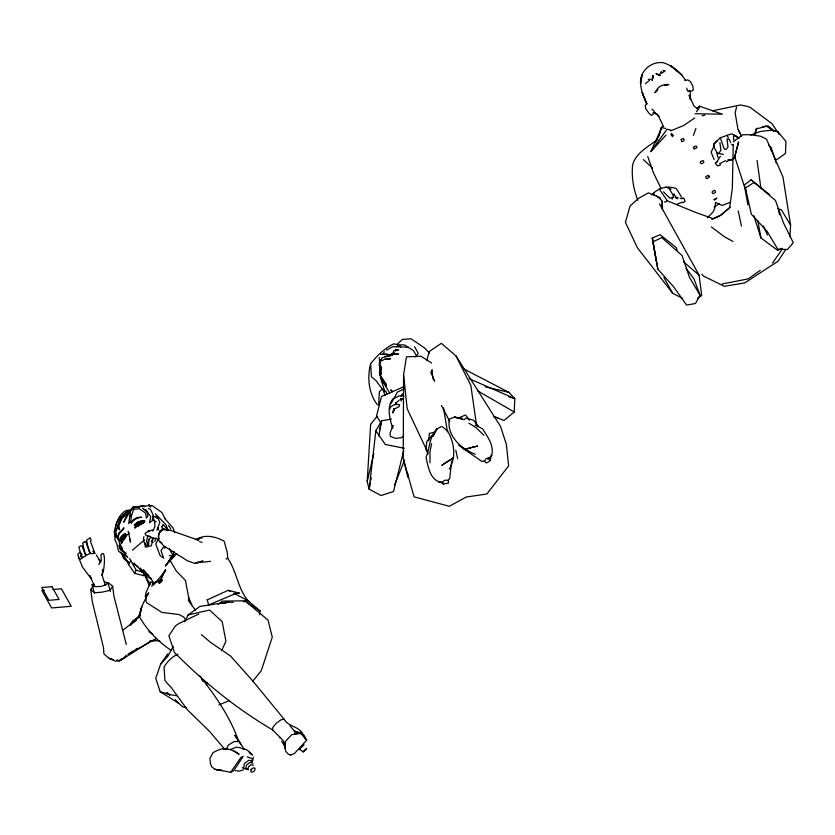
<?xml version="1.0" encoding="UTF-8"?>
<svg xmlns="http://www.w3.org/2000/svg" width="835" height="835" viewBox="0 0 835 835"><rect width="100%" height="100%" fill="white"/><g stroke="black" fill="none" stroke-linecap="round" stroke-linejoin="round"><path stroke-width="1.25" d="M378.641 404.996L379.393 391.772L382.305 389.006L386.114 391.657L386.782 394.068M431.58 363.027L420.923 356.211L406.478 356.869L403.576 374.79L403.221 458.54L414.087 496.835L449.293 506.292L466.201 497.034L486.857 494.007L508.64 465.836L506.344 444.293L500.562 426.508L455.941 355.835L441.318 343.31L429.19 351.618L426.8 360.386M147.795 594.217C144.434 601.43 139.581 608.684 139.476 616.908C147.273 630.394 158.076 641.541 171.112 650.402M733.245 144.382L732.337 188.491L729.613 207.696L720.553 215.388L711.827 219.417M395.769 404.672L395.79 402.72L396.249 403.618M102.621 569.376L102.194 575.524L105.356 585.45M662.019 208.239L662.207 200.88L662.531 209.783M380.082 365.323L380.008 368.141L380.28 366.074M115.136 533.419L114.875 539.64L116.963 544.399L118.445 551.069L122.964 554.565L126.168 553.271L120.146 548.919L119.28 541.873L115.407 534.223M494.424 416.602L504.006 420.516L514.214 411.989L514.798 398.619L508.912 392.356L464.291 369.174M115.574 530.747L115.867 524.964M381.209 369.55L380.927 374.842L381.136 372.483M289.839 725.939L290.684 725.594L290.486 726.283L294.379 731.095L303.418 734.466L306.685 740.175L294.285 753.671L290.403 754.976L288.252 754.057L285.852 751.5L283.524 740.937L272.586 729.873L272.721 727.535L276.176 723.36L280.842 719.885L284.036 719.112C288.315 727.222 300.423 726.199 303.23 735.259M403.733 450.723L393.525 491.481L381.01 495.541L369.154 489.206L367.202 481.513L370.646 424.41L377.002 416.31M789.889 236.67L790.599 225.158L782.979 177.02L766.447 139.038L760.549 136.199L750.456 134.738L742.774 134.706L733.276 141.783M141.459 522.032L141.553 520.716L140.645 522.783L141.313 522.021M121.065 539.316L122.056 538.69L121.148 539.848L120 539.796L121.941 539.003L119.906 538.961L121.075 539.191M169.526 560.995L174.473 555.171L171.791 556.496L168.555 561.84L169.87 560.118L176.352 571.077L185.453 580.44L188.7 597.578L188.449 600.626L195.484 610.26M428.731 441.005L429.378 433.417L435.306 432.092M653.252 112.495L653.085 114.531L651.342 115.366L648.722 112.913L645.768 108.769L645.225 105.659L646.676 103.561C642.773 94.605 638.086 84.304 642.292 74.566L640.518 83.677C639.631 71.152 650.966 61.07 663.293 62.708C672.519 65.673 680.609 72.186 685.598 80.452M432.154 369.508L431.758 374.143L434.722 381.261M162.209 526.687L162.929 524.39L167.084 529.035L166.927 530.799M381.344 370.114L381.553 367.755M139.445 522.491L139.069 523.378L139.069 521.238L139.288 522.533M490.469 459.876L489.122 457.674L486.179 458.665L484.363 461.024L486.252 462.966L488.809 461.724L490.469 459.876L490.792 456.599L491.731 455.305C494.122 445.201 487.609 436.851 482.567 428.814L475.251 425.151M123.371 539.65L121.722 541.602L122.63 536.915L124.582 535.287L126.826 535.058L122.63 537.082L121.722 541.602L122.63 537.082L124.415 535.214L126.826 535.058L121.941 541.623L121.847 542.719M121.722 541.602L122.119 538.084L124.885 535.465M391.354 419.118L381.605 420.767L375.833 430.829L369.154 489.206L370.312 482.87M451.631 461.264L449.71 478.549L448.353 480.031M428.157 454.063L425.933 449.032L426.873 441.277L432.133 435.473M694.95 113.737L722.39 114.186L699.417 106.149L699.219 107.757L696.547 111.713M398.138 344.719L393.765 343.832C384.497 348.268 376.929 355.814 370.604 363.799C367.003 377.608 368.663 393.295 377.399 404.798M121.858 541.758L121.67 543.084L122.129 541.028L125.834 536.623L123.674 538.992L125.553 537.385M123.59 554.398L128.569 564.523L134.748 573.405L143.777 575.659L144.246 572.466L136.157 570.242L129.582 558.438M734.643 156.573L734.382 158.368L738.599 141.898L734.643 156.573L745.937 190.996M134.184 508.16L131.753 514.548L130.646 521.019L128.684 523.514L130.657 510.456M392.888 426.361L392.586 428.355C390.008 418.554 386.208 407.772 392.93 398.775L399.14 395.936L403.368 395.592L403.952 396.249M251.773 762.146L252.327 758.597L247.233 756.917M259.455 614.664L260.071 610.917L248.172 600.783L233.727 593.215M395.905 404.735L396.218 402.929L399.088 400.236M253.329 757.157L252.556 761.468L248.966 760.205L244.446 763.566L243.538 768.116M430.912 373.318L431.351 370.917M370.771 480.334L371.231 477.797M378.839 435.974L381.605 420.767L379.507 429.618M755.164 134.518L756.343 128.193M380.29 369.947L379.612 373.621L381.637 379.434L389.715 393.055M652.469 78.521L652.114 80.421L652.605 75.912L652.646 77.571M101.661 574.971C104.104 575.117 106.703 547.186 101.035 554.774L101.244 560.88L98.854 564.429M431.611 443.583L429.962 451.787L430.025 462.83M247.859 769.599L248.486 766.78L251.241 764.662L253.36 765.361M251.262 769.452L250.761 771.676L252.441 772.239L254.623 770.559L255.124 768.336L253.443 767.772L250.897 769.599M379.862 369.227L380.374 367.024M367.202 481.513L373.798 453.666M380.311 368.757L379.612 373.621L379.967 366.45L379.716 372.681L379.643 370.813M736.553 107.141L735.134 112.882L738.015 129.571L741.616 136.209M173.085 554.962L174.108 551.298M154.819 541.633L155.884 537.917M379.111 365.417L380.342 361.158M661.424 127.285L658.846 136.074L661.424 127.285L663.554 126.325M140.437 524.296L144.152 520.863L142.336 522.407L143.401 522.752L141.71 523.086L136.763 526.614L144.288 522.188L142.712 522.522L134.748 527.929L135.959 524.756L135.218 527.887L136.199 525.319L138.213 523.482L143.307 522.449M140.562 522.199L139.998 523.023L140.374 520.915L140.395 522.219M394.141 409.213L392.888 412.96L393.828 408.513L393.473 411.227L393.943 409.233L399.078 406.645L399.579 404.777L395.435 404.192L390.947 406.541L389.83 408.952M121.399 541.445L121.722 540.475L120.699 541.811L121.513 541.497M656.529 91.328L655.955 90.848L655.078 92.57L656.529 91.328C657.698 85.681 663.867 84.481 668.762 84.46L666.309 85.086M142.096 522.136L142.524 520.873L141.042 522.72L141.971 522.094M207.132 599.937L228.174 590.303L239.572 593.174L236.148 593.007M167.699 653.889L160.581 664.263L155.748 678.354L160.226 691.808L178.867 703.331L175.183 700.012M121.357 538.565L122.401 538.158L120.261 537.98L121.399 538.429M693.457 135.374L695.899 128.465M380.405 368.517L381.198 366.377M393.045 425.37L389.997 433.198L390.467 436.392L395.331 438.312L401.155 437.822L403.618 435.839M379.612 364.634L381.209 360.459M449.293 469.019C456.369 457.225 454.344 442.759 447.79 431.246L442.717 426.925L441.266 426.612L436.893 428.939L432.874 436.319L436.893 428.939C429.221 436.715 429.889 447.894 426.059 457.392C428.167 466.942 430.223 481.179 442.174 482.421M672.102 199.2L674.189 193.877M714.144 145.833L711.107 152.137L714.175 159.662M142.795 522.105L143.296 520.863L141.699 522.637L142.681 522.052M394.496 485.02L404.693 459.981M153.316 537.73L151.302 545.913L148.713 546.173L148.661 539.159M754.318 134.341L756.677 128.83L768.033 125.887L774.911 131.398M150.801 582.131L145.958 592.662L145.29 596.555L148.64 592.86L145.843 597.474L146.302 602.484L161.875 612.389L179.045 614.539L183.794 617.096L185.777 620.29M666.048 135.093L650.82 151.584L661.779 127.671L665.787 128.433M392.012 355L393.963 350.606L398.89 349.99M134.748 573.405L136.157 570.242M206.328 685.159L207.393 682.779M221.672 650.674L225.909 641.165L222.173 621.668L209.543 610.03L188.157 614.936L184.577 621.824M402.501 394.13L401.134 396.521M152.753 531.196L154.893 526.551L154.632 521.698L153.003 517.293M226.233 749.444L228.247 745.175L233.873 741.678L239.123 741.386L243.977 748.964M158.013 539.504L155.801 544.107L160.09 555.557L163.66 558.187L160.998 550.651L163.817 546.581M151.751 586.243L153.452 582.82L150.54 582.089M659.88 74.315L661.341 71.445M716.754 162.021L720.396 156.26M157.742 538.972L151.5 537.865L149.569 536.227L147.962 535.976L146.49 540.725C149.715 551.016 141.564 542.426 143.933 536.613M645.549 83.636L649.62 80.243M381.344 358.883L379.466 362.421L379.549 364.78M164.662 548.292L165.518 546.685M686.13 268.473L693.937 278.817L700.001 295.11L695.482 303.522L686.547 305.057L673.824 287.01L657.834 269.131L652.302 237.923L660.172 234.739L676.287 247.64L677.081 250.114M198.208 540.663L199.805 537.709C208.03 534.598 216.703 537.239 224.135 541.143L227.277 552.446L227.725 558.281C237.088 571.839 237.714 589.28 248.966 601.868M655.465 142.274L658.283 137.107M173.315 646.394L167.887 656.112L160.581 664.263M128.569 564.523L130.719 560.765M135.353 525.466L135.98 525.476L134.195 524.766L135.427 525.351M156.855 530.204L159.85 522.407L157.648 517.439L152.596 516.197M121.785 537.667L122.881 537.427L120.762 536.936L121.868 537.542M383.098 353.957L384.403 351.765M379.946 361.659L382.273 357.735L392.492 355.084L384.925 356.587M116.211 523.305L120.355 516.427M121.858 541.832L123.924 539.066L121.941 542.239L122.338 541.049M393.358 399.527L397.366 392.116L403.973 388.985M121.649 541.915L121.513 543.021L121.399 542.312M490.354 457.413L491.731 455.305L488.005 459.584M785.725 249.54L778.116 261.198L744.757 282.919L724.321 286.311L703.341 275.967L701.838 274.193M113.32 659.64L109.249 658.418L103.957 653.972L103.457 647.449L92.32 601.722L90.775 589.656L92.81 586.556M106.692 583.049L108.957 583.143L112.652 586.274L109.938 590.387L101.891 592.182L94.459 592.777L90.775 589.656M151.292 541.456L152.502 539.64M392.878 400.299L390.373 403.629L391.824 402.355M165.549 570.733L153.431 585.095M176.78 553.501L165.413 565.848L171.791 556.496M230.721 772.291L240.762 757.627L243.235 756.28L233.821 770.632L230.721 772.291L215.044 769.338L211.662 766.76L210.357 763.211L209.95 758.316L213.061 752.554L218.394 750.007L222.903 748.609L230.429 749.527M772.532 263.046L782.124 249.341M415.6 357.025L418.21 353.309L414.619 346.713M650.82 151.584L667.061 129.227L670.829 130.103M135.103 564.283L134.759 564.773L134.059 562.821M122.557 630.394L136.783 619.612L130.312 625.217C131.325 620.061 137.869 619.33 139.497 614.32M121.43 540.913L122.077 540.036L120.47 541.132L121.513 540.997M122.411 536.915L123.413 536.863L121.524 535.986L122.505 536.78M655.078 92.57L656.947 90.096M718.904 153.014L720.908 150.383L719.895 142.576M302.959 751.824L306.716 748.379L303.408 751.97L299.306 749.266L304.034 744.914M657.072 90.337L657.813 89.397M396.98 344.615L402.293 339.427L411.091 338.791L424.806 348.143L429.461 353.111M252.483 681.579L261.261 670.682L272.273 637.147L268.056 620.123L245.772 601.461L243.256 601.628M392.961 354.343L394.391 352.6M165.413 565.848L167.052 563.907M697.016 108.529L699.417 106.149M132.212 507.816L126.346 516.009L123.695 522.292L129.435 512.387L134.018 507.085M150.791 536.728L148.265 541.424L147.68 546.727L145.3 547.144L145.029 542.938M126.148 655.298L123.476 658.293L119.248 660.725L115.387 661.174L109.249 658.418L111.754 658.992M143.067 522.292L144.966 521.103L142.91 522.125L143.724 522.553L143.077 522.345M136.303 524.443L135.301 523.576L136.408 524.338M105.012 582.016L107.903 582.747L106.076 584.761L100.847 586.473L95.127 586.619L92.048 584.75L94.407 584.093M739.006 138.025L731.721 133.767L720.302 137.754L713.56 144.413L714.77 148.62L717.056 152.628M713.56 144.413L717.265 140.583M732.128 159.767L728.141 159.84L732.128 159.767L733.861 157.982M707.297 217.82L713.173 211.86L714.843 207.873L715.522 202.362L722.16 205.462L730.51 202.216M120.981 540.339L121.785 539.556L119.916 540.443L121.033 540.443M129.519 509.945C121.294 515.091 118.622 523.691 115.762 532.198L117.359 537.98L115.24 536.404L114.124 531.968C116.253 523.889 117.996 515.091 126.012 510.54L128.35 510.143M218.311 604.477L222.026 601.116L248.172 600.783M714.144 207.163L719.269 203.573M651.749 194.91C657.907 187.938 667.624 185.151 676.371 188.679L681.287 196.632M129.613 516.364L131.753 514.548M730.27 207.184L720.553 215.388L713.173 218.686L695.127 212.236L666.497 200.473M144.445 539.901L132.431 550.182M463.895 419.817L465.846 418.199L473.414 420.141L478.518 426.309M725.469 160.623L719.676 163.775M137.337 523.639L137.994 524.025L136.491 522.637L137.462 523.545M717.547 161.301L715.23 163.138L717.568 165.935L720.762 164.86M122.202 658.397L119.248 660.725L116.879 660.287M769.62 194.628L751.082 179.869L744.371 184.942L747.889 204.982M123.215 536.091L124.018 536.435L122.651 534.88L123.35 535.997M401.614 395.205L403.597 393.755M657.729 139.32C648.565 146.616 635.748 152.763 632.627 165.006C631.375 176.947 633.483 189.18 637.856 200.306M188.157 614.936L199.899 606.419L229.207 601.941L224.323 603.235M760.236 270.331L748.243 278.88L722.202 283.983M143.777 575.659L145.822 574.209L144.246 572.466M694.678 117.996L683.531 125.584L670.641 130.834M148.265 531.582L152.346 529.933M133.203 651.018L127.953 654.442L156.636 638.316M135.301 649.64L137.399 648.273M395.425 350.971L397.836 349.781L395.56 349.708M753.671 182.698L745.436 188L751.343 214.188L767.01 231.243L777.719 249.091L787.468 249.519L793.25 242.682L783.512 222.914L775.475 200.463L751.082 179.869M142.493 522.71L143.067 522.961L142.545 522.668M132.859 620.99L139.476 616.908L141.71 606.815L139.476 616.908L136.105 618.975M386.459 350.189L392.68 346.723L408.221 347.183M697.559 298.095L701.703 295.684L699.125 275.185L659.566 203.938M137.556 526.207L141.783 523.524M661.341 73.271L664.493 71.497M682.08 202.154L676.507 204.471M124.154 535.36L123.768 534.035L124.29 535.287M782.009 248.245L777.771 250.479L760.946 237.944L753.838 215.701M229.615 700.481L218.947 704.917M682.539 202.79L685.044 201.475L683.802 197.958L681.13 198.25M652.928 241.837L661.8 237.589L682.101 255.593L689.449 277.262L700.001 295.11M198.803 614.007L178.826 623.578L175.277 626.041L168.91 635.748L174.379 652.354C203.834 682.153 236.368 708.623 272.586 729.873M226.014 559.085L227.725 558.281M726.147 161.792L730.406 159.798M138.182 507.482L142.535 505.509L144.799 506.657M290.403 754.976L291.154 754.642M382.273 360.449L383.87 359.749M404.046 386.647L381.543 396.458L376.543 415.955L381.136 423.209M195.296 539.65L199.805 537.709L201.851 538.272M138.359 522.992L137.921 521.781L138.38 523.764L138.516 522.929M177.918 654.275C172.052 656.498 167.271 661.79 164.067 666.904L164.912 680.191L166.906 682.957L170.998 687.226L187.395 709.76L209.564 731.439L224.344 748.776M458.895 417.782L465.544 415.016L469.458 420.151M237.798 592.662L208.604 604.968L207.237 599.645M396.5 346.556L400.696 344.834L404.558 344.98L413.346 350.491L415.893 354.791M384.643 359.248L390.331 358.351M230.491 749.496L236.368 747.189L240.699 747.805L243.695 749.475M392.45 353.998L389.392 355.188L387.022 354.938M750.561 135.02L760.361 131.481L771.269 130.197L777.99 131.794L785.965 141.501L785.474 153.431L777.834 158.984L775.485 159.537M384.851 354.624L385.77 354.291M125.292 534.734L125.135 533.325L125.396 535.214L125.438 534.682M243.57 769.797L239.551 771.07L235.533 770.663M124.582 535.287L127.567 534.348M147.503 531.29L149.736 530.611L145.029 533.356L146.177 535.642L147.962 535.976M128.11 511.197L130.343 510.54M388.745 354.979L391.865 354.092L398.577 354.113L392.126 354.071M391.354 354.677L389.392 355.188L391.229 355.146M702.089 115.794L704.823 115.136M195.651 562.759L202.947 561.026L197.206 562.884M762.522 126.816L766.227 125.991M664.493 85.347L666.946 85.16L665.547 84.867M149.298 641.29L155.164 640.09M684.94 80.473L687.831 79.889L690.639 81.82L692.831 86.245L693.311 89.982L691.745 91.182L689.115 90.848M712.495 110.784L740.488 104.991L747.283 106.337L750.373 107.569L771.957 123.643L779.107 134.268M223.456 749.392L226.65 748.797M664.326 202.007L666.361 201.684L666.862 200.066L659.243 188.96M673 197.613L669.753 198.104L663.501 191.82M210.535 561.318L195.641 562.947M229.207 601.941L220.67 603.11L225.69 602.786M134.8 509.225L139.288 508.672L145.645 513.181L146.323 518.128L147.899 516.239L147.284 512.471L142.555 508.066M483.935 461.118L481.764 461.379C467.871 451.338 446.715 440.358 449.188 420.015L449.888 418.794L454.553 417.135L462.694 419.16L454.553 417.135L462.287 418.314M169.432 555.745L174.473 555.171M143.411 506.01L132.755 507.158L151.928 505.478L161.927 512.533L165.382 519.266M94.866 553.302L91.182 553.688L89.648 551.862L87.633 545.766L86.579 540.276L90.076 537.73L91.182 539.932L90.399 541.111L94.866 553.302L92.842 551.152M380.551 354.311L386.939 353.998L389.006 355.386M44.307 590.272L41.854 590.481L51.624 607.953L71.205 606.273L61.446 588.8L52.876 589.531M230.71 602.452L233.215 602.285M384.664 359.394L390.154 359.217L388.442 359.092M159.829 640.789L151.218 640.894L121.179 660.057L119.248 660.725L116.754 660.141M675.296 197.791L678.03 197.759M443.343 484.06L448.447 483.037L448.343 480.344L445.399 480.104L442.665 481.607L443.343 484.06L440.41 482.066L438.49 481.816L440.89 481.889M648.315 79.304L650.465 79.335M222.903 748.609L227.485 748.724M284.265 743.004L284.975 743.035L286.019 740.781L291.697 734.716L299.233 733.485L295.173 733.694L294.379 731.095L300.84 733.193L299.629 732.18L301.957 734.581M662.948 70.599L665.213 70.808M143.495 509.392L145.812 509.642L150.707 516.552L149.517 522.658L152.732 520.403L153.473 515.759L150.467 509.267L148.223 508.63M216.536 769.693L222.267 770.507L215.044 769.338M177.114 695.743L170.862 694.824L160.226 691.808M493.829 417.135L497.639 417.771M717.422 153.296L723.402 154.36M404.349 448.249L385.342 444.481L375.833 430.829M689.366 91.37L687.529 90.984L686.704 88.176M485.198 386.855L508.912 392.356M772.719 130.5L777.99 131.794M729.498 139.497L727.024 138.881L727.974 147.137L725.97 149.475L724.269 149.079L720.302 137.754M680.055 198.271L682.08 198.772M186.309 707.756L182.594 706.796L175.204 700.085M199.596 541.675L201.966 542.343M400.518 398.639L402.585 399.224L400.623 398.619M777.74 208.76L781.393 209.846L790.599 225.158M508.588 396.729L514.798 398.619L469.134 378.652M252.932 763.305L250.082 762.365L246.471 765.09L245.699 768.753L248.548 769.693M242.317 767.73L247.15 769.306M198.208 540.12L170.152 530.267L163.284 529.494L158.556 533.732L158.733 540.516L163.723 545.85L187.624 560.89L195.16 563.521M299.306 749.266L299.869 749.454M230.804 749.913L235.24 751.469L239.144 754.308L233.946 751.281M151.302 578.457L146.845 576.797L140.259 567.946M244.3 748.985L247.243 750.08L252.556 755.278M144.382 574.062L148.86 575.785M665.798 187.05L671.142 189.127M737.054 136.596L734.111 135.395L733.433 136.971L733.871 140.071M660.495 197.937L648.482 192.843L638.431 198.396L630.039 206.057L625.425 222.35L637.356 247.703L672.655 293.262L682.592 298.356M167.157 530.131L163.336 528.482L159.683 531.311L158.326 536.947L159.026 539.003M160.07 542.092L161.98 542.917M475.24 454.271L464.343 449.418L458.937 445.139L464.03 448.447M731.637 144.309L732.973 144.998M124.425 555.087L126.701 556.256M228.174 590.303L230.397 591.462M732.921 241.461L724.102 236.535L711.42 226.995M663.094 125.688L659.118 117.317L657.135 114.426L654.055 112.673L654.264 111.253L651.916 109.155M140.677 569.366L148.432 575.106M477.735 390.905L514.214 411.989M152.189 519.349L156.145 521.812M734.059 135.124L738.985 138.224M468.915 423.147L476.002 427.593L483.966 435.317M246.252 601.983L260.071 610.917M462.861 447.706L468.101 451.088L466.066 449.762M698.206 108.978L694.062 106.275L689.125 95.138L690.482 99.709L690.201 91.119M767.25 126.659L774.379 131.345M657.135 114.426L654.525 112.652L659.118 116.138M148.891 631.615L152.826 634.318M134.518 564.178L137.587 566.464L142.555 572.737M656.717 195.985L661.55 200.296M80.317 556.131L82.467 557.884L80.223 559.314L78.688 557.717L77.759 554.534L79.763 552.259L82.039 554.19M134.007 563.74L137.817 566.955M201.412 634.642L210.326 642.209L230.45 655.966L251.93 679.972L284.036 719.112M683.447 261.741L699.125 275.185M302.166 734.873L305.297 738.787L304.765 737.013L300.057 732.786L301.466 734.184M643.347 159.6L652.469 168.075M284.975 746.417L281.541 741.209M150.154 506.928L148.954 504.872L150.801 506.699M392.335 391.438L390.759 389.841L392.502 391.772M148.954 504.872L150.697 506.657M155.31 513.765L165.915 524.693L168.284 530.684M306.685 740.175L304.858 738.223L305.297 738.787M768.764 145.175L771.227 147.868L776.425 163.493M164.338 518.044L173.189 528.117L174.672 532.678M173.826 555.494L171.342 552.666L169.526 548.637M674.283 194.972L677.54 198.855M400.184 399.307L401.572 400.967M143.881 570.305L153.129 581.807M199.628 675.651C215.033 695.325 229.635 716.096 238.142 739.779M382.305 389.006L375.969 380.645L371.439 376.742L370.604 363.799M123.194 551.517L127.755 557.561M425.933 449.032L427.249 450.785M668.386 187.343L673.636 195.943M239.123 741.386L234.802 735.259L241.065 744.674M399.234 344.949L400.654 346.974M381.637 379.434L386.375 386.428L382.065 380.551L379.403 372.462L380.656 376.428M168.482 525.455L170.851 529.025M155.581 516.155L157.001 518.347M302.75 734.758L301.425 732.681L302.959 735.625M96.338 554.931L99.95 560.995M144.507 574.824L150.488 584.406M140.969 521.854L142.159 523.9M143.516 570.044L145.447 573.394M201.652 679.189L202.915 681.391M663.94 277.596L672.655 293.262M727.014 135.28L728.37 137.775M98.968 559.346L100.68 562.571M441.423 405.539L449.867 421.665M661.163 188.585L653.523 173.002L647.72 156.437M119.948 543.668L122.056 548.042M427.77 452.382L407.188 408.764L403.576 374.79M94.564 586.504L89.971 575.764L90.984 578.446L82.54 567.174L78.688 557.717M763.232 225.805L767.501 235.094M653.607 193.292L654.557 195.4M738.359 129.623L740.186 133.757M646.875 104.051L642.146 92.445L646.854 103.937M455.941 355.835L470.836 385.373L476.555 425.265M188.7 597.578L191.799 604.905M143.015 570.535L149.319 585.732M118.82 545.558L120.71 550.161M121.106 551.893L123.737 558.448L129.321 563.02L123.653 557.697L121.973 553.396M121.482 547.447L123.162 551.81M382.921 389.736L385.123 395.571M729.446 139.664L730.552 142.628M161.719 526.593L162.919 529.891M129.133 533.774L128.235 531.331L130.521 542.176L130.156 539.118M158.003 527.762L158.744 530.141M380.353 377.107L384.872 391.772M778.544 210.994L779.681 214.71M92.048 584.75L94.532 593.424M107.903 582.747L110.324 591.378M143.286 570.128L144.194 573.645M126.283 644.432L113.925 596.148L112.652 586.274M716.9 153.222L718.027 157.648M404.119 462.099L407.804 477.161L407.678 473.288M455.785 450.242L457.674 458.645M738.244 210.911L741.449 226.16M431.632 371.032L433.375 379.883M757.773 220.45L760.946 237.944M657.834 269.131L652.302 237.923L656.206 260.917M115.658 533.763L116.075 536.164M443.573 407.877L447.435 431.872M757.074 160.456L760.883 188.105M771.227 147.868L771.509 151.072M379.247 357.484L379.57 361.513M279.715 736.867L279.756 737.806M153.515 583.101A40.863 1.795 -17.8 0 1 157.241 581.442L160.404 580.189L161.781 576.776A77.989 62.886 57.6 0 1 165.487 569.574M153.003 583.863A40.591 1.785 -17.8 0 1 157.575 581.682L160.727 580.429L162.105 577.016A77.582 62.562 57.6 0 1 165.789 569.846M709.166 176.206L709.155 177.438L706.869 178.659L705.919 177.886L705.899 176.571L708.216 175.413L709.166 176.206M82.696 547.572L85.765 555.859L83.229 557.321L81.152 555.557L78.887 547.082L81.131 545.766L82.112 545.986L82.696 547.572M653.064 76.267L652.991 78.219L653.262 75.453L653.064 76.267M703.675 161.364L703.602 162.616L701.306 163.806L700.314 162.815L700.419 161.625L702.799 160.581L703.675 161.364M693.53 147.231L693.457 148.4L694.365 149.027L696.797 147.816L696.87 146.647L695.972 146.041L693.53 147.231M152.262 541.696L152.805 542.385L152.262 541.696M681.183 139.497L681.684 141.835L683.813 140.781L684.126 139.633L683.291 138.422L681.183 139.497M130.844 522.595L131.304 523.284C133.35 519.694 137.618 517.491 141.731 517.293C137.42 516.604 133.068 518.952 130.844 522.595M119.989 519.172L117.693 525.528L118.205 528.701L119.614 529.818L118.852 525.685L122.119 518.274L130.375 510.801L127.818 511.239L122.912 514.819L119.989 519.172M123.831 527.97L123.444 529.359L119.301 533.596L118.309 536.112L118.654 539.744L117.871 536.279L119.05 532.813L123.831 527.97M673.01 135.364L672.572 136.721L671.027 134.675L671.486 133.35L673.01 135.364M714.134 199.461L714.405 200.149L716.9 198.104L714.134 199.461M122.014 541.268L121.826 542.458L122.014 541.268M160.278 580.127L158.848 582.016L159.026 583.268L160.623 582.621L162.042 580.722L161.875 579.48L160.278 580.127M160.31 580.367L159.297 582.903L161.739 580.847L161.604 579.834L158.462 581.014L160.79 581.16L161.249 580.628L160.31 580.283M83.886 542.259L82.665 543.011L83.51 546.946L85.024 553.219L86.673 555.035L90.013 553.615L85.744 541.466L83.886 542.259M158.692 580.398L158.128 581.056L159.287 581.484L161.583 580.586L158.692 580.398M140.217 521.781L142.764 521.666L140.217 521.781M143.38 522.157L142.868 522.439L144.017 522.355L143.38 522.157M445.608 462.673L441.778 465.377L453.593 457.799L445.608 462.673M714.468 190.338L712.213 191.601L712.234 192.906L713.163 193.657L715.438 192.415L715.428 191.142L714.468 190.338M473.184 447.017L464.343 449.418L477.756 446.026L473.184 447.017M51.947 586.671L41.75 587.569L48.879 600.323L59.076 599.426L51.947 586.671M660.099 75.568L656.164 73.72L660.099 75.568M677.394 71.184L670.536 65.662L682.038 75.15L677.394 71.184M169.662 695.023L166.896 692.539L169.662 695.054M250.239 752.972L249.237 752.053L251.836 754.443L250.239 752.972M386.323 384.737L381.282 377.149L386.323 384.737M285.205 748.504L284.975 743.035L285.205 748.504"/></g></svg>
